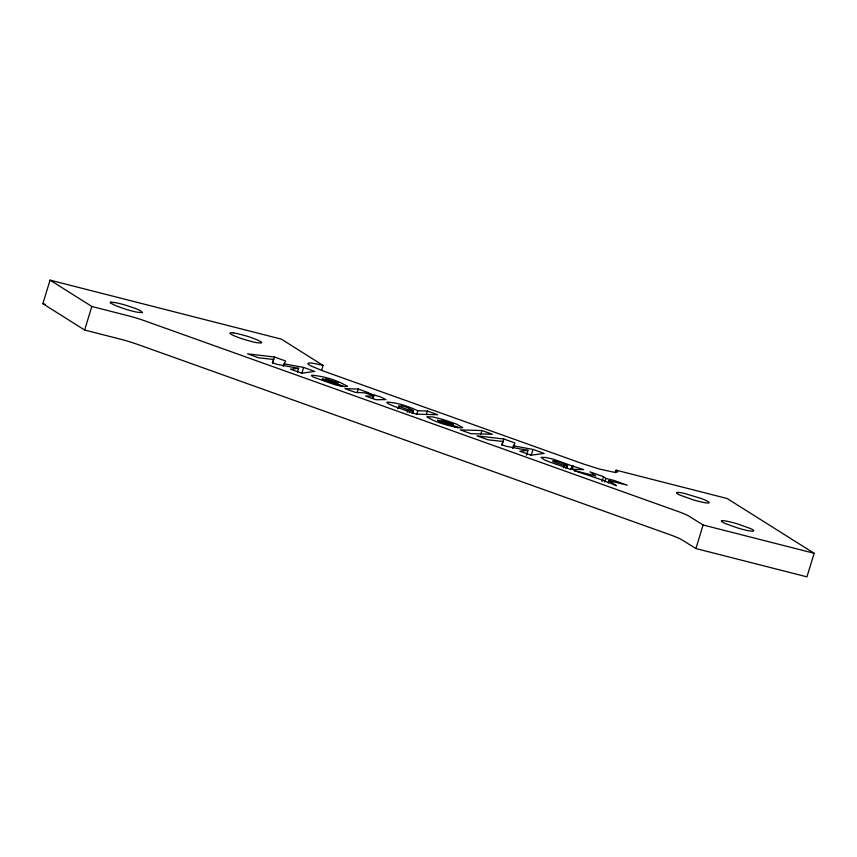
<?xml version="1.0" encoding="UTF-8"?>
<svg xmlns="http://www.w3.org/2000/svg" width="857" height="857" viewBox="0 0 857 857"><rect width="100%" height="100%" fill="white"/><g stroke="black" fill="none" stroke-linecap="round" stroke-linejoin="round"><path stroke-width="1.29" d="M616.087 470.172L727.122 498.506L814.15 553.301L806.94 576.857L695.905 548.555L681.069 539.31A24.789 2.807 17 0 0 670.238 534.822L137.998 344.546A24.789 2.807 17 0 0 123.419 339.95L84.629 330.02L42.85 303.699L50.06 280.143L281.332 339.136L323.11 365.436L321.6 370.395L584.088 464.226L599.696 469.1L612.766 471.982A24.703 2.796 17 0 0 617.608 471.596L616.087 470.172L615.326 472.657M84.629 330.02L91.828 306.463L50.06 280.143M272.58 363.111L274.476 357.015L285.552 360.979L283.142 366.25M297.454 372.002L298.568 368.36L276.843 364.311L272.376 362.715L273.694 359.469L258.728 357.83L247.544 353.834L274.476 357.015M301.771 373.502L303.624 367.439L314.808 371.435L301.718 373.202L290.491 369.185L298.568 368.36M357.176 392.677L358.29 389.035L368.692 392.763L367 392.71L380.658 396.973L385.907 399.598L375.977 399.748L365.575 396.03L373.759 395.977L371.327 394.831L364.525 392.827L355.366 392.377L344.975 388.66L358.29 389.035M372.377 398.002L373.116 395.57M373.02 398.398L373.759 395.977M398.002 408.618C399.523 402.265 409.56 408.95 413.385 410.632L412.646 413.063M398.173 408.361L398.912 405.929M407.214 412.196L407.964 409.764L413.385 410.632M409.239 412.699L409.978 410.267M411.681 413.117L412.421 410.685M416.695 414.392L417.809 410.749L427.354 411.028L437.756 414.745L416.202 414.124L393.759 406.207L388.264 403.722L386.807 402.415L387.278 402.115C397.841 402.726 408.264 406.272 417.809 410.749M426.24 414.659L427.354 411.028M480.82 434.178L481.934 430.535L492.347 434.253L470.772 433.642L460.38 429.914L481.934 430.535M501.934 445.104L503.83 439.009L514.928 442.973L512.507 448.243M513.439 447.825L514.554 444.194M526.444 455.206L527.923 450.353L506.198 446.304L501.741 444.708L503.048 441.462L488.083 439.823L476.91 435.827L503.83 439.009M531.136 455.495L532.99 449.432L544.163 453.428L531.094 455.196L519.856 451.178L527.923 450.353M563.403 467.804L564.142 465.383L567.602 465.683L566.863 468.104M565.845 468.222L566.595 465.801M570.858 469.497L571.973 465.865L583.681 469.615L570.355 469.24L550.483 462.277A16.272 1.843 17 0 1 543.895 459.598L541.11 457.349L545.823 457.488L553.386 459.181L571.973 465.865M572.165 469.54L573.279 465.897M602.021 481.559L603.51 476.706L589.98 471.864L595.829 475.967L573.901 470.504C588.405 475.41 602.46 479.663 616.44 485.715L608.963 480.659L608.224 483.08M604.71 482.073L605.824 478.431L603.51 476.706M695.905 548.555L703.104 524.987L688.278 515.743A24.789 2.807 17 0 0 677.437 511.254L145.208 320.989A24.789 2.807 17 0 0 130.628 316.394L91.828 306.463M721.433 521.088L721.648 520.799A17.076 1.928 17 0 1 725.14 520.906L727.122 521.249A17.022 1.928 17 0 1 737.577 523.927L750.121 528.405A17.011 1.928 17 0 1 753.774 530.44L753.121 531.286L748.354 530.719A17.022 1.928 17 0 1 737.92 528.051L725.354 523.563A17.022 1.928 17 0 1 721.465 521.099M111.078 302.146L115.845 302.725A17.022 1.928 17 0 1 126.3 305.392L134.463 308.113A17.022 1.928 17 0 1 140.505 310.663L142.562 312.634L137.077 312.184A17.022 1.928 17 0 1 126.643 309.527L116.113 305.895L110.435 302.992A17.022 1.928 17 0 1 111.11 302.157M233.222 332.816C222.359 331.927 241.545 338.783 243.163 339.083A17.011 1.928 17 0 0 256.457 342.629C272.012 344.76 248.391 336.287 245.648 335.826A17.011 1.928 17 0 0 233.254 332.837M283.881 363.818L303.624 367.439M513.257 445.811L532.99 449.432M323.11 365.436L316.254 363.861A24.703 2.796 17 0 0 308.22 363.111L307.952 364.011L310.341 365.671L321.675 370.406M564.142 465.383C539.642 457.724 560.607 461.087 567.602 465.683M605.824 478.431L613.719 480.359L627.206 485.18L608.963 480.659M42.85 303.699L45.432 304.364M703.104 524.987L814.15 553.301M407.964 409.764L398.741 406.197M337.937 382.972L325.714 379.073L337.937 382.972M437.616 420.219L439.748 421.59L458.12 427.772C447.472 425.34 436.106 422.758 426.925 416.813L432.581 416.888L442.994 419.459L456.395 424.054L462.769 427.622L460.263 427.975L437.616 420.219M676.73 492.518L676.784 493.236A17.054 1.928 17 0 0 680.437 495.282L693.002 499.77A17.022 1.928 17 0 0 708.857 502.159L706.854 500.895A17.247 1.95 17 0 0 700.833 498.356L684.529 493.461A17.022 1.928 17 0 0 680.276 492.636A17.054 1.928 17 0 0 676.73 492.518M347.353 386.357L344.846 386.711L322.993 378.901L322.071 379.169L342.704 386.518L334.851 384.761L313.544 377.144A16.626 1.885 17 0 1 312.13 375.205C324.257 376.416 337.155 380.037 347.353 386.357M453.417 424.472L441.141 420.337L447.6 421.858L453.417 424.472"/></g></svg>
